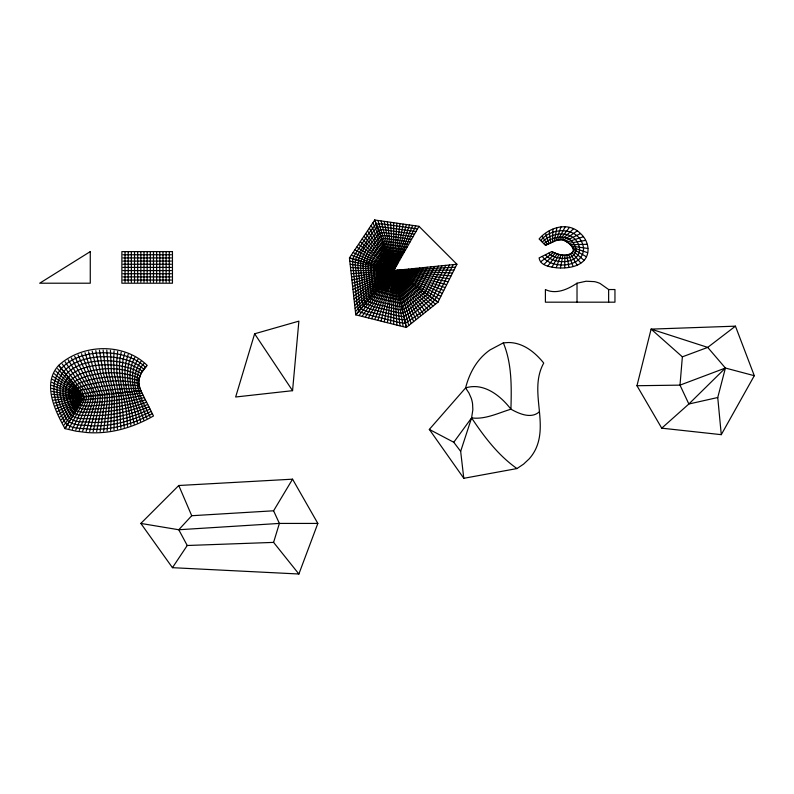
<?xml version="1.0" encoding="UTF-8"?>
<svg xmlns="http://www.w3.org/2000/svg" width="794" height="794" viewBox="0 0 794 794"><rect width="100%" height="100%" fill="white"/><g stroke="black" fill="none" stroke-linecap="round" stroke-linejoin="round"><path stroke-width="1.19" d="M552.872 229.188L552.535 241.952L545.498 245.247M564.713 267.757L564.871 255.301L570.558 253.971L573.357 251.281C573.824 245.892 567.581 242.16 563.353 239.838A6.56 6.56 0 0 0 561.636 239.51L556.108 240.562L545.409 245.286L539.096 238.964C548.892 227.362 568.246 221.328 580.186 233.198C586.895 238.984 590.538 249.286 586.121 257.484A15.275 15.275 0 0 1 583.352 261.176C577.764 266.417 569.745 267.816 562.351 268.005A55.729 55.729 0 0 1 556.713 267.806C550.292 266.983 540.208 265.851 539.096 257.931L551.731 251.609C557.954 254.824 569.219 258.437 573.576 250.706A2.868 2.868 0 0 0 573.625 249.366C569.933 241.565 560.395 236.513 552.535 241.952M64.989 428.611L83.946 397L140.846 390.678L138.871 384.356A16.952 16.952 0 0 1 138.94 379.611L141.114 373.299L147.168 365.389C123.735 342.522 82.427 343.683 58.667 365.389C41.874 383.661 54.865 410.389 64.989 428.611L76.045 431.172L87.112 432.561A103.448 103.448 0 0 0 103.706 432.412C121.293 430.834 138.216 424.691 153.49 415.967L140.846 390.678C136.181 382.331 140.012 372.168 146.553 366.044M114.008 429.772L114.376 396.921L108.709 372.813L106.783 350.144M110.435 350.362L111.418 372.753L116.698 396.633L117.433 429.078M110.565 430.358L112.053 397.199L111.676 393.556L105.979 372.952L103.121 350.124M390.549 323.357L396.851 223.303M114.078 350.769L113.602 360.873L114.128 372.783L119.021 396.345L120.837 428.274M107.101 430.834L109.602 400.97L109.403 393.804L103.26 373.19L99.458 350.273M754.3 375.701L725.408 368.039L707.722 347.395L651.11 329.123L682.364 356.834L680.001 385.13L688.855 404.007L661.73 428.174L636.967 385.725L651.11 329.123L735.433 326.165L754.3 375.701L721.28 434.665L661.73 428.174M292.559 390.678L298.881 321.143L254.626 333.788L235.659 397L292.559 390.678L254.626 333.788M103.627 431.202L107.17 401.228L107.13 394.052L100.55 373.498L95.806 350.611M117.691 351.375L116.748 361.24L116.827 372.912L121.333 396.037L124.201 427.361M387.393 322.572L399.997 223.749M100.143 431.45L104.729 401.476L104.858 394.31L96.64 369.786L92.183 351.127M556.852 227.739L554.361 241.207M121.254 352.179C114.981 376.475 127.129 400.007 127.288 424.264L127.546 426.358M384.246 321.778L403.154 224.206M96.65 431.579L102.297 401.695L102.595 394.568L93.801 370.322L88.581 351.811M560.465 267.836L562.906 255.202L564.871 255.301M93.156 431.589L99.865 401.903L100.322 394.826L91.002 370.947L85.018 352.675M124.777 353.191C117.165 376.624 129.055 399.888 130.524 423.222L130.861 425.256M463.795 478.306L460.659 451.349L471.586 417.902L472.847 409.764L472.579 403.938A30.986 30.986 0 0 0 471.289 398.35L468.956 393.02L465.592 387.929C468.48 376.564 473.621 365.577 481.769 357.032A55.878 55.878 0 0 1 490.057 349.906L503.336 342.869L508.686 342.522A34.073 34.073 0 0 1 516.557 343.544C527.682 346.382 536.655 354.352 543.741 363.066C528.625 390.201 548.714 422.2 535.454 449.603A41.685 41.685 0 0 1 529.201 458.843L523.643 464.073L516.973 468.559L463.795 478.306L429.326 429.415L465.592 387.929C483.675 382.222 500.577 395.66 510.929 409.198C519.137 413.724 530.997 419.182 539.255 411.897M381.09 320.994L393.695 270.575L406.31 224.652M721.28 434.665L717.746 397.516L725.408 368.039L680.001 385.13L636.967 385.725M89.672 431.489L97.424 402.082L98.059 395.084L81.504 353.717M128.221 354.402C122.931 368.624 124.658 383.909 128.916 398.112L134.146 424.056M86.179 431.261L94.992 402.23L95.796 395.352L78.05 354.948M298.881 574.002L273.593 542.391L279.379 523.425L273.593 510.79L292.559 479.179L317.838 523.425L298.881 574.002L172.447 567.68L140.846 523.425L178.769 485.501L292.559 479.179M377.944 320.21L393.695 270.575L409.456 225.099M561.011 226.905L556.207 240.532M82.705 430.934L92.561 402.369L93.533 395.62L92.412 392.038L74.666 356.357M131.586 355.831C121.403 377.13 133.025 399.729 136.925 420.86L137.392 422.775M556.237 267.588L560.961 254.914L562.906 255.202M79.241 430.477L90.129 402.479L91.28 395.888L90.159 392.415L71.371 357.955M374.788 319.416L393.695 270.575L412.612 225.556M75.797 429.921L87.707 402.578L89.027 396.156L85.99 389.397L68.185 359.751M134.841 357.479C123.159 378.182 135.695 400.851 140.607 421.406M371.642 318.632L393.695 270.575L415.758 226.002M72.383 429.236L85.305 402.637L86.754 396.434L83.757 389.983L65.128 361.756M397.417 270.198C394.39 280.133 385.944 266.685 395.184 267.965M401.139 269.831C399.888 274.972 394.062 279.825 389.229 275.379C386.728 270.635 390.182 261.573 396.672 265.365M404.851 269.454C402.3 277.116 395.601 284.242 387.204 278.208L386.043 268.372L389.715 262.616L390.936 261.782L398.161 262.764M408.573 269.087L404.017 277.92L397.228 283.438L395.184 283.577L385.04 280.758L383.492 267.638L388.395 259.956L390.013 258.854L399.65 260.164M412.294 268.709L406.597 279.756L398.112 286.654L395.551 286.833L382.877 283.299L380.941 266.903L387.065 257.306L389.09 255.916L401.139 257.554M416.006 268.342L409.178 281.592L398.995 289.87L395.928 290.078L380.713 285.85L378.391 266.179L385.735 254.646L388.167 252.988L402.627 254.953M419.728 267.965L411.758 283.418L399.878 293.095L396.295 293.333L378.549 288.391L375.84 265.444L384.415 251.996L387.244 250.06L404.106 252.353M423.45 267.598L414.339 285.254L400.762 296.311L396.672 296.589L376.386 290.941L375.354 286.932L373.289 264.71L383.085 249.346L385.03 247.381L386.321 247.123L405.595 249.753M427.162 267.221L416.919 287.091L402.965 298.613L400.236 300.102L378.639 295.249L374.222 293.482L373.269 290.634L371.016 270.575C368.952 260.263 378.232 251.986 383.949 244.483L387.015 244.294L407.084 247.142M430.884 266.853L419.5 288.927L403.987 301.73L400.96 303.387L376.971 297.998L372.058 296.033L370.997 292.867L368.495 270.575C366.203 259.122 376.515 249.921 382.867 241.584L386.271 241.376L408.573 244.542M434.606 266.486L422.071 290.763L405.019 304.846L401.685 306.663L397.784 306.335L375.294 300.737L369.895 298.584L368.724 295.09L365.974 270.575C363.463 257.971 374.798 247.857 381.785 238.686L385.527 238.458L410.061 241.942M438.318 266.109L424.651 292.599L406.052 307.963L402.409 309.948L398.151 309.591L373.617 303.477L367.731 301.125L366.461 297.323L363.454 270.575C360.714 256.829 373.081 245.793 380.703 235.788L384.792 235.54L411.55 239.341M442.04 265.742L427.232 294.435L407.074 311.079L403.144 313.223L398.528 312.846L371.949 306.216L365.568 303.675L364.188 299.556L360.933 270.575C357.965 255.678 371.364 243.728 379.621 232.88L384.048 232.622L413.039 236.731M445.762 265.365L429.812 296.271L408.106 314.196L403.868 316.508L398.896 316.091L370.272 308.965L363.404 306.216L361.915 301.78L358.412 270.575C355.067 254.735 369.806 241.495 378.539 229.982L383.303 229.704L414.528 234.131M449.473 264.998L432.402 298.117L406.945 318.831L404.603 319.813L399.273 319.347L365.845 310.98L361.21 308.787L360.148 306.633L359.305 301.244L355.295 264.998L355.414 259.578L357.866 254.636L373.795 230.766L377.438 227.054L379.869 226.608L416.006 231.53M453.195 264.62L439.469 292.083C432.75 306.305 417.862 314.593 405.377 323.277L399.64 322.602L366.927 314.444L358.868 311.486L357.012 303.288L352.734 264.63L352.715 258.814L355.474 253.574L370.748 230.627L376.267 223.948L381.815 223.858L417.495 228.92M437.951 302.177L456.917 264.253L418.984 226.32L374.738 219.998L349.449 257.931L355.772 314.821L406.339 327.465L437.951 302.177L358.58 244.463M565.239 226.806L558.083 239.957M137.987 359.325C125.115 378.52 137.858 400.98 143.774 419.957M368.485 317.838L393.695 270.575L418.984 226.32M552.038 266.992L559.045 254.477L560.961 254.914M69.018 428.432L83.052 402.657L84.233 399.69L84.333 396.702L81.663 390.588L62.23 363.97M365.339 317.054L393.695 270.575L393.695 222.846M140.995 361.389C133.452 371.483 132.667 385.15 138.424 396.275L146.92 418.428M172.447 567.68L187.235 545.498L273.593 542.391M65.813 427.41L79.628 405.347L82.278 399.729C77.683 387.541 63.421 382.49 54.339 373.736M362.183 316.27L393.695 270.575L390.549 222.399M569.417 227.481L560.018 239.58M64.175 424.939L80.323 402.201L81.544 399.59L81.276 396.97L80.919 394.32L79.063 391.67L57.525 368.654M460.659 451.349L453.771 442.268L471.586 417.902C485.144 419.708 498.235 413.029 510.929 409.198C511.534 387.006 512.021 363.751 503.336 342.869M547.92 265.97L557.17 253.901L559.045 254.477M143.853 363.632C129.035 378.897 142.057 400.067 149.312 415.222L150.016 416.82M359.047 315.476L393.695 270.575L387.393 221.953M62.706 422.329L79.886 401.744L81.276 399.372L81.633 394.042L77.723 388.296L59.57 366.381M355.772 314.821L393.695 270.575L456.917 264.253M273.593 510.79L191.721 515.723L178.769 529.747L140.846 523.425M355.93 314.652L393.695 270.575L455.27 267.181M355.543 311.536L393.695 270.575L453.821 270.089M544.019 264.342L555.324 253.226L557.17 253.901M61.327 419.669L79.599 401.258L81.127 399.124L81.276 396.97L80.631 394.568L78.596 392.147L55.779 371.106M573.407 228.91L561.973 239.54M725.408 368.039L688.855 404.007L717.746 397.516M355.186 308.39L393.695 270.575L452.362 272.997M354.829 305.233L393.695 270.575L450.913 275.905M60.007 416.969L79.35 400.752L80.998 398.866L81.276 396.97C74.011 388.177 62.359 383.482 53.218 376.515M540.813 240.433C552.535 225.943 580.255 227.015 583.54 247.927C584.255 267.876 551.87 269.831 542.352 256.492M354.481 302.087L393.695 270.575L449.454 278.813M735.433 326.165L707.722 347.395L682.364 356.834M542.381 242.031C552.822 230.945 575.074 230.022 579.441 247.341C581.506 264.61 554.014 265.166 545.518 254.874M540.724 261.722L553.507 252.452L555.324 253.226M577.089 231.004L563.879 240.026M354.134 298.931L393.695 270.575L448.005 281.721M58.746 414.25L79.112 400.236L80.879 398.608L81.276 396.97L77.941 393.695L52.404 379.393M577.02 283.21C569.238 288.311 559.949 292.996 550.381 291.239A19.691 19.691 0 0 1 545.409 289.532L545.409 302.177L614.953 302.177L614.953 289.532L608.631 289.532L600.105 283.488A25.686 25.686 0 0 0 594.408 281.632L586.111 281.235L577.02 283.21L577.02 302.177M353.777 295.785L393.695 270.575L446.546 284.629M543.94 243.639C553.15 235.739 570.052 233.059 575.432 246.745C579.322 261.236 555.869 260.72 548.664 253.256M353.429 292.629L393.695 270.575L445.087 287.537M57.545 411.491L78.894 399.719L80.77 398.35L81.276 396.97L77.842 394.251L51.898 382.351M580.384 233.664L565.626 240.919M152.339 413.664C133.382 423.907 111.924 430.219 90.258 429.236C81.494 427.787 68.959 429.872 64.036 420.76C60.076 413.317 56.692 405.476 54.826 397.218C44.792 349.767 119.676 341.241 145.411 367.255M151.188 411.371C132.677 420.751 112.033 426.557 91.161 425.832C82.814 424.552 71.093 426.706 66.041 418.378C62.458 411.679 59.431 404.622 57.754 397.199C49.168 353.112 119.348 347.067 143.774 369.22M353.082 289.482L393.695 270.575L443.638 290.445M150.036 409.069C131.973 417.594 112.133 422.904 92.054 422.438C84.144 421.257 73.088 423.629 68.036 416.006C64.85 410.051 62.16 403.779 60.662 397.179C52.712 356.704 119.944 352.913 142.295 371.294M56.424 408.712L78.675 399.193L81.276 396.97L109.403 393.804M148.885 406.766C131.288 414.448 112.242 419.262 92.958 419.043C85.474 417.962 75.073 420.532 70.021 413.624C67.232 408.424 64.88 402.925 63.57 397.149C56.295 360.595 120.847 358.541 141.004 373.508M352.734 286.326L393.695 270.575L442.179 293.363M147.744 404.474C130.613 411.282 112.351 415.619 93.861 415.659C86.784 414.676 77.078 417.386 72.016 411.252C69.614 406.796 67.609 402.082 66.488 397.129C61.257 381.527 78.358 373.16 91.002 370.947C107.2 367.076 125.105 367.721 139.952 375.83M583.233 236.801L567.224 242.061M146.592 402.171C129.958 408.116 112.47 411.977 94.764 412.265C88.074 411.411 79.102 414.18 74.011 408.88C71.996 405.168 70.338 401.238 69.396 397.109C64.711 382.777 81.564 377.001 92.481 374.957C107.895 371.513 124.618 371.721 139.208 378.272M55.382 405.893L78.487 398.667L81.276 396.97L77.802 394.807L51.66 385.338M352.377 283.18L393.695 270.575L440.73 296.271M145.441 399.878C129.313 404.94 112.589 408.334 95.667 408.87C84.581 409.476 73.584 410.835 72.304 397.089C68.304 384.038 84.898 381.011 94.069 378.976C108.798 375.969 124.469 375.81 138.801 380.792M144.29 397.576C128.697 401.764 112.708 404.692 96.56 405.476C88.471 405.833 75.777 408.483 75.212 397.069C72.115 385.437 88.323 385.229 95.766 383.016C109.929 380.415 124.698 379.949 138.771 383.353M352.03 280.024L393.695 270.575L439.271 299.169M143.138 395.273C122.544 399.491 101.334 403.342 80.323 402.201C75.956 396.802 77.177 388.871 85.99 389.397C103.319 385.288 121.403 383.631 139.129 385.874M54.439 403.044L81.276 396.97L77.802 395.372L51.67 388.335M585.515 240.364L568.712 243.351M141.987 392.98L112.053 397.199L86.486 399.561L81.544 399.59L80.283 396.742L80.482 394.817L81.633 394.042L99.22 391.005L119.815 388.862L139.833 388.335M351.682 276.878L393.695 270.575L437.802 302.067M111.676 393.556L140.846 390.678M53.595 400.166L81.276 396.97L51.898 391.333M351.335 273.722L393.695 270.575L435.39 304.023M587.094 244.294L570.122 244.711M52.88 397.248L81.276 396.97L52.305 394.3M122.981 254.765L171.345 254.765M122.981 257.931L171.345 257.931M122.981 261.087L171.345 261.087M122.981 264.253L171.345 264.253M122.981 267.409L171.345 267.409M122.981 270.575L171.345 270.575M350.978 270.575L393.695 270.575L432.968 305.968M122.981 273.732L171.345 273.732M122.981 276.898L171.345 276.898M122.981 280.054L171.345 280.054M317.838 523.425L279.379 523.425L178.769 529.747L187.235 545.498M350.63 267.419L393.695 270.575L430.547 307.903M587.808 248.462L571.511 246.11M350.283 264.273L393.695 270.575L428.125 309.839M349.936 261.117L393.695 270.575L425.693 311.784M349.608 257.971L393.695 270.575L423.271 313.719M349.449 257.931L393.695 270.575L420.85 315.665M587.57 252.671L572.792 247.599M351.385 255.271L393.695 270.575L418.428 317.6M353.181 252.561L393.695 270.575L416.006 319.535M551.82 251.648L553.507 252.452M429.326 429.415L453.771 442.268M354.978 249.862L393.695 270.575L413.575 321.481M586.28 256.69L573.625 249.366M356.784 247.162L393.695 270.575L411.153 323.416M516.973 468.559C498.225 455.389 484.181 436.779 471.586 417.902M583.967 260.224L573.357 251.281M360.387 241.763L393.695 270.575L408.731 325.351M362.183 239.054L393.695 270.575L406.339 327.465M363.989 236.354L393.695 270.575L406.29 327.257M580.791 263.012L572.156 252.829M58.667 365.389L83.946 397M365.786 233.654L393.695 270.575L403.154 326.503M367.592 230.955L393.695 270.575L399.997 325.719M542.272 236.155L547.175 244.413M570.558 253.971L577.079 265.037M369.389 228.255L393.695 270.575L396.851 324.935M371.185 225.556L393.695 270.575L393.695 324.151M372.991 222.866L393.695 270.575L384.246 221.496M178.769 485.501L191.721 515.723M374.808 220.196L393.695 270.575L381.09 221.05M374.738 219.998L393.695 270.575L377.944 220.613M568.752 254.735L573.079 266.427M545.577 233.496L548.952 243.569M566.837 255.152L568.931 267.3M549.111 231.143L550.738 242.736M608.631 289.532L608.631 302.177M169.291 251.609L169.291 282.108M166.125 251.609L166.125 282.108M162.969 251.609L162.969 282.108M159.802 251.609L159.802 282.108M156.646 251.609L156.646 282.108M153.49 251.609L153.49 282.108M150.324 251.609L150.324 282.108M147.168 251.609L147.168 282.108M144.002 251.609L144.002 282.108M140.846 251.609L140.846 282.108M137.68 251.609L137.68 282.108M134.523 251.609L134.523 282.108M131.357 251.609L131.357 282.108M128.201 251.609L128.201 282.108M125.035 251.609L125.035 282.108M90.268 251.609L39.7 283.21L90.268 283.21L90.268 251.609M172.447 251.609L121.879 251.609L121.879 283.21L172.447 283.21L172.447 251.609"/></g></svg>
